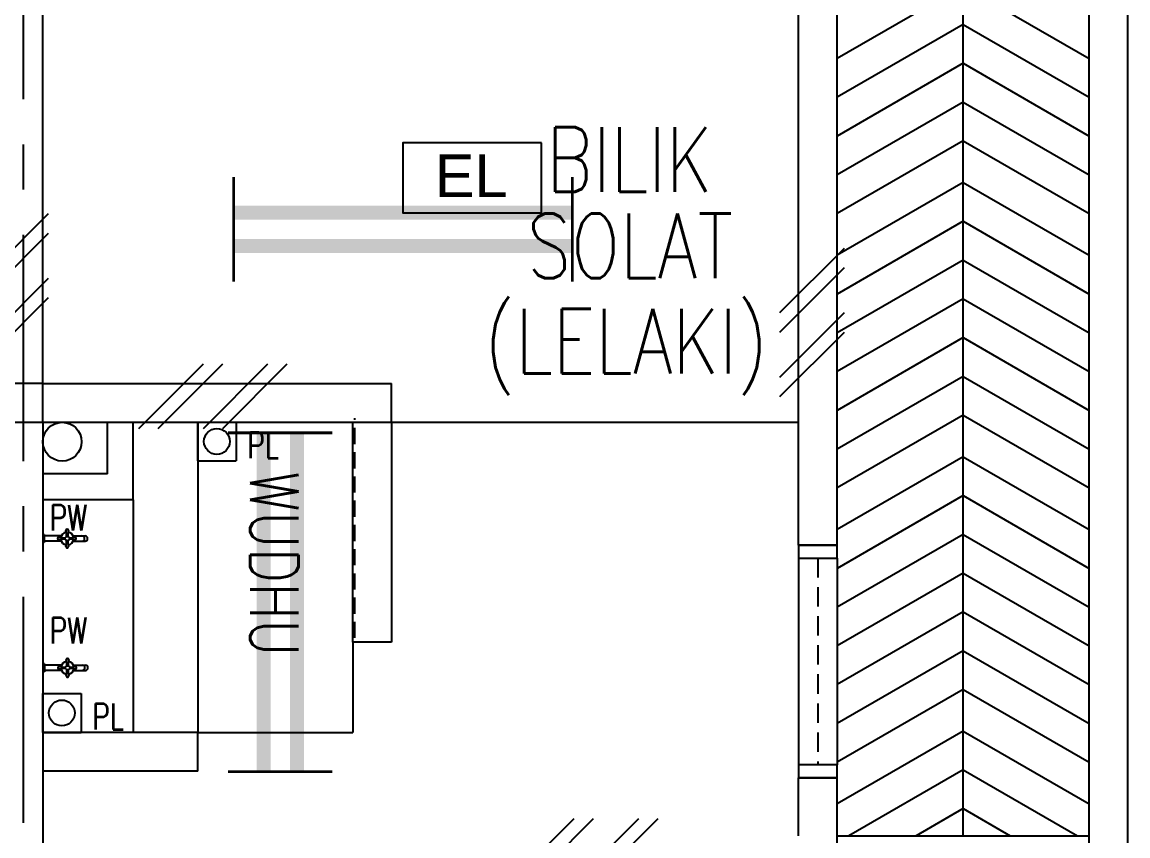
# Model space of a CAD drawing. Header units: inches. Extents: x -106706990 to 300603, y -86718466 to 1728185.
# Drawn here: x 45834 to 50114, y 34904 to 38053 of the extents above; entities that cross this region are included whole.
import ezdxf
from ezdxf.enums import TextEntityAlignment as Align

# ---------------------------------------------------------------- set-up
doc = ezdxf.new("R2010")
doc.units = ezdxf.units.IN
doc.header["$MEASUREMENT"] = 0
doc.linetypes.add('CENTER', pattern=[2, 1.25, -0.25, 0.25, -0.25])
doc.linetypes.add('HIDDEN', pattern=[0.375, 0.25, -0.125])
for name, color, linetype in [('A-ARR', 4, 'Continuous'), ('A-COLUMN', 3, 'Continuous'), ('A-DROP', 8, 'Continuous'), ('A-HIDDEN', 8, 'HIDDEN'), ('A-PTILE', 8, 'Continuous'), ('A-RAIL', 2, 'Continuous'), ('A-ROOMSYM', 3, 'Continuous'), ('A-SANI', 4, 'Continuous'), ('A-STAIR', 2, 'Continuous'), ('A-SYM', 8, 'Continuous'), ('A-WALL', 1, 'Continuous'), ('A-WIN', 9, 'Continuous'), ('A-WLH', 7, 'Continuous'), ('EL LIGHT', 6, 'Continuous'), ('Grid', 8, 'CENTER'), ('LAMP', 5, 'Continuous')]:
    doc.layers.add(name, color=color, linetype=linetype)
doc.styles.add('arial', font='arial.ttf')
doc.styles.add('ROMANS', font='romans.shx', dxfattribs={"width": 0.75, "height": 200})
doc.styles.add('style1', font='romans.shx', dxfattribs={"height": 750})

# ---------------------------------------------------------------- blocks, each defined once
blk = doc.blocks.new('A$C05DF19D8')
at = {"color": 8}
for p, q in [((26.3, 117.7), (26.3, 163.7)), ((46.3, 117.7), (46.3, 163.7)), ((26.3, 71.9), (26.3, 6)), ((46.3, 71.9), (46.3, 6)), ((21.3, 6), (21.3, 0)), ((21.3, 6), (51.3, 6)), ((51.3, 6), (51.3, 0)), ((21.3, 0), (51.3, 0)), ((26.3, 0), (46.3, 0))]:
    blk.add_line(p, q, dxfattribs=at)
blk.add_circle((36.3, 94.8), 8.27, dxfattribs=at)
for centre, radius, start, end in [((36.3, 163.7), 10, 0, 180), ((36.3, 151.9), 10, 0, 180), ((36.3, 124.8), 5, 0, 180), ((5, 94.6), 5, 90, 270), ((24.4, 167.5), 70.6, 254.0288, 273.1944), ((24.4, 21.8), 70.6, 86.7321, 105.9712), ((36.3, 94.8), 25, 98.5202, 172.3849), ((36.3, 94.8), 25, 188.2802, 262.5707), ((-36.5, 105.4), 70.6, 357.8456, 15.9712), ((-36.5, 81.6), 70.6, 344.0288, 4.5751), ((109.2, 105.4), 70.6, 164.0288, 182.1544), ((109.2, 81.6), 70.6, 175.4249, 195.9712), ((36.3, 94.8), 25, 277.4293, 351.7198), ((36.3, 94.8), 25, 7.6151, 81.4798), ((48.2, 21.8), 70.6, 74.0288, 93.2679), ((48.2, 167.5), 70.6, 266.8056, 285.9712), ((67.6, 94.6), 5, 270, 90), ((36.3, 62.2), 5, 180, 0)]:
    blk.add_arc(centre, radius, start, end, dxfattribs=at)
blk = doc.blocks.new('A$C49831240')
at = {"layer": 'A-WLH', "color": 8}
for p, q in [((250, 575), (0, 325)), ((250, 500), (0, 250)), ((250, 325), (0, 75)), ((250, 250), (0, 0))]:
    blk.add_line(p, q, dxfattribs=at)
blk = doc.blocks.new('A$C52B244CD')
at = {"layer": 'A-WLH', "color": 8}
for p, q in [((0, 0), (250, 250)), ((75, 0), (325, 250)), ((250, 0), (500, 250)), ((325, 0), (575, 250))]:
    blk.add_line(p, q, dxfattribs=at)
blk = doc.blocks.new('A$C24AD0B22')
at = {"layer": 'A-SANI', "color": 8}
for p, q in [((0, 150), (150, 150)), ((0, 150), (0, 0)), ((150, 150), (150, 0)), ((0, 0), (150, 0))]:
    blk.add_line(p, q, dxfattribs=at)
blk.add_circle((75, 75), 50, dxfattribs=at)
blk = doc.blocks.new('YBC 236')
at = {"layer": 'LAMP'}
for points, const_width in [([(-134681.8, 193808.3), (-134681.8, 193533.1)], 10.9), ([(-133371.4, 193808.3), (-133371.4, 193533.1)], 10.9), ([(-134681.8, 193670.7), (-133371.4, 193670.7)], 54.6), ([(-134681.8, 193679.4), (-134681.8, 193404.2)], 10.9), ([(-133371.4, 193679.4), (-133371.4, 193404.2)], 10.9), ([(-134681.8, 193541.8), (-133371.4, 193541.8)], 54.6)]:
    blk.add_lwpolyline(points, dxfattribs=dict(at, const_width=const_width))
blk = doc.blocks.new('*U227')
at = {"layer": 'LAMP'}
blk.add_blockref('YBC 236', (134026.6, -193606.2, -5.5), dxfattribs=at)
blk = doc.blocks.new('*U228')
at = {"layer": 'LAMP', "color": 0, "linetype": 'ByBlock', "lineweight": -2, "transparency": 16777216}
for p in [(0, 2000), (0, 0)]:
    blk.add_blockref('*U227', p, dxfattribs=at)
blk = doc.blocks.new('EMERGENCY LIGHT')
at = {"layer": 'EL LIGHT', "color": 6}
blk.add_lwpolyline([(49517.9, 4899.8), (48981.4, 4899.8), (48981.4, 4629.5), (49517.9, 4629.5)], close=True, dxfattribs=at)
at = {"layer": 'EL LIGHT', "color": 6, "style": 'arial'}
blk.add_text('EL', height=164.84, dxfattribs=at).set_placement((49104.8, 4689.8))

msp = doc.modelspace()

# ---------------------------------------------------------------- linework, layer by layer
at = {"color": 8}
for p, q in [((47263.8, 36504.4), (48838.8, 36504.4)), ((47113.8, 35654.4), (47113.8, 35304.4)), ((46513.8, 35304.4), (47113.8, 35304.4))]:
    msp.add_line(p, q, dxfattribs=at)
at = {"layer": 'A-ARR', "color": 8}
msp.add_circle((45988.8, 36429.4), 75, dxfattribs=at)
at = {"layer": 'A-COLUMN', "color": 8}
msp.add_lwpolyline([(45913.8, 36654.4), (45763.8, 36654.4), (45763.8, 36504.4), (45913.8, 36504.4)], close=True, dxfattribs=at)
at = {"layer": 'A-DROP', "color": 8}
for p, q in [((46513.8, 36504.4), (46513.8, 35304.4)), ((46263.8, 36204.4), (46263.8, 35304.4))]:
    msp.add_line(p, q, dxfattribs=at)
at = {"layer": 'A-HIDDEN', "color": 8, "linetype": 'HIDDEN', "ltscale": 250}
msp.add_line((47122, 35670), (47122, 36520), dxfattribs=at)
at = {"layer": 'A-PTILE', "color": 8}
for p, q in [((49476.3, 34904.4), (49476.3, 39854.4)), ((49476.3, 38193.2), (48988.8, 37911.8)), ((49476.3, 38193.2), (49963.8, 37911.8)), ((49476.3, 38043.2), (48988.8, 37761.8)), ((49476.3, 38043.2), (49963.8, 37761.8)), ((49476.3, 37893.2), (48988.8, 37611.8)), ((49476.3, 37893.2), (49963.8, 37611.8)), ((49476.3, 37743.2), (48988.8, 37461.8)), ((49476.3, 37743.2), (49963.8, 37461.8)), ((49476.3, 37593.2), (48988.8, 37311.8)), ((49476.3, 37593.2), (49963.8, 37311.8)), ((49476.3, 37432), (48988.8, 37150.6)), ((49476.3, 37432), (49963.8, 37150.6)), ((49476.3, 37282), (48988.8, 37000.6)), ((49476.3, 37282), (49963.8, 37000.6)), ((49476.3, 37132), (48988.8, 36850.6)), ((49476.3, 37132), (49963.8, 36850.6)), ((49476.3, 36982), (48988.8, 36700.6)), ((49476.3, 36982), (49963.8, 36700.6)), ((49476.3, 36832), (48988.8, 36550.6)), ((49476.3, 36832), (49963.8, 36550.6)), ((49476.3, 36682), (48988.8, 36400.6)), ((49476.3, 36682), (49963.8, 36400.6)), ((49476.3, 36532), (48988.8, 36250.6)), ((49476.3, 36532), (49963.8, 36250.6)), ((49476.3, 36370.9), (48988.8, 36089.4)), ((49476.3, 36370.9), (49963.8, 36089.4)), ((49476.3, 36220.9), (48988.8, 35939.4)), ((49476.3, 36220.9), (49963.8, 35939.4)), ((49476.3, 36070.9), (48988.8, 35789.4)), ((49476.3, 36070.9), (49963.8, 35789.4)), ((49476.3, 35920.9), (48988.8, 35639.4)), ((49476.3, 35920.9), (49963.8, 35639.4)), ((49476.3, 35770.9), (48988.8, 35489.4)), ((49476.3, 35770.9), (49963.8, 35489.4)), ((49476.3, 35620.9), (48988.8, 35339.4)), ((49476.3, 35620.9), (49963.8, 35339.4)), ((49476.3, 35470.9), (48988.8, 35189.4)), ((49476.3, 35470.9), (49963.8, 35189.4)), ((49476.3, 35309.7), (48988.8, 35028.2)), ((49476.3, 35309.7), (49963.8, 35028.2)), ((49476.3, 35159.7), (49034.2, 34904.4)), ((49476.3, 35159.7), (49918.3, 34904.4)), ((49476.3, 35009.7), (49294, 34904.4)), ((49476.3, 35009.7), (49658.5, 34904.4)), ((48988.8, 34904.4), (49963.8, 34904.4))]:
    msp.add_line(p, q, dxfattribs=at)
at = {"layer": 'A-RAIL', "color": 8}
for p, q in [((47113.8, 35654.4), (47113.8, 36504.4)), ((47263.8, 36504.4), (47263.8, 35654.4)), ((47263.8, 35654.4), (47113.8, 35654.4)), ((46513.8, 35304.4), (45913.8, 35304.4)), ((46513.8, 35154.4), (46513.8, 35304.4)), ((46513.8, 35154.4), (45913.8, 35154.4))]:
    msp.add_line(p, q, dxfattribs=at)
at = {"layer": 'A-STAIR', "color": 8}
for p, q in [((49963.8, 30704.4), (49963.8, 39854.4)), ((50113.8, 18104.4), (50113.8, 39854.4))]:
    msp.add_line(p, q, dxfattribs=at)
at = {"layer": 'A-WALL', "color": 8}
for p, q in [((45913.8, 36654.4), (45913.8, 40004.4)), ((48838.8, 36029.4), (48838.8, 38854.4)), ((48988.8, 36029.4), (48988.8, 38854.4)), ((45913.8, 36654.4), (47263.8, 36654.4)), ((47263.8, 36504.4), (47263.8, 36654.4)), ((45913.8, 36504.4), (45913.8, 33704.4)), ((45913.8, 36504.4), (47263.8, 36504.4)), ((46163.8, 36304.4), (46163.8, 36504.4)), ((46263.8, 36204.4), (46263.8, 36504.4)), ((46163.8, 36304.4), (45913.8, 36304.4)), ((46263.8, 36204.4), (45913.8, 36204.4)), ((48838.8, 34904.4), (48838.8, 35129.4)), ((48988.8, 34754.4), (48988.8, 35129.4))]:
    msp.add_line(p, q, dxfattribs=at)
at = {"layer": 'A-WALL', "color": 8, "linetype": 'Continuous', "ltscale": 900}
for p, q in [((48988.8, 36029.4), (48838.8, 36029.4)), ((48838.8, 36029.4), (48988.8, 36029.4)), ((48838.8, 35129.4), (48988.8, 35129.4)), ((48988.8, 35129.4), (48838.8, 35129.4))]:
    msp.add_line(p, q, dxfattribs=at)
at = {"layer": 'A-WIN', "color": 8}
for p, q in [((48838.8, 35979.4), (48838.8, 35179.4)), ((48988.8, 35979.4), (48988.8, 35179.4))]:
    msp.add_line(p, q, dxfattribs=at)
at = {"layer": 'A-WIN', "color": 8, "linetype": 'HIDDEN', "ltscale": 300}
msp.add_line((48913.8, 35979.4), (48913.8, 35179.4), dxfattribs=at)
at = {"layer": 'A-WIN', "color": 8, "linetype": 'Continuous'}
for points in [[(48988.8, 35979.4), (48988.8, 36029.4), (48838.8, 36029.4), (48838.8, 35979.4)], [(48838.8, 35179.4), (48838.8, 35129.4), (48988.8, 35129.4), (48988.8, 35179.4)]]:
    msp.add_lwpolyline(points, close=True, dxfattribs=at)
at = {"layer": 'A-WLH', "color": 8}
for p, q in [((46285, 36480.4), (46535, 36730.4)), ((46360, 36480.4), (46610, 36730.4)), ((46535, 36480.4), (46785, 36730.4)), ((46610, 36480.4), (46860, 36730.4))]:
    msp.add_line(p, q, dxfattribs=at)
at = {"layer": 'Grid', "color": 8, "ltscale": 700}
msp.add_line((45838.8, 33554.4), (45838.8, 52136.8), dxfattribs=at)

# ---------------------------------------------------------------- block references
at = {"layer": 'A-ARR', "color": 8}
for p in [(46512.5, 36355.4), (45912.2, 35304.9)]:
    msp.add_blockref('A$C24AD0B22', p, dxfattribs=at)
at = {"layer": 'A-ARR', "color": 8, "rotation": 270}
for p in [(45913.4, 36091), (45914.6, 35590.9)]:
    msp.add_blockref('A$C05DF19D8', p, dxfattribs=at)
at = {"layer": 'A-WLH', "color": 8}
for name, p in [('A$C49831240', (45684.9, 36735.4)), ('A$C49831240', (48765.4, 36602.4)), ('A$C52B244CD', (47720.6, 34722))]:
    msp.add_blockref(name, p, dxfattribs=at)
at = {"layer": 'LAMP', "color": 0}
for name, p in [('*U228', (47307.9, 37250.9, 5.5)), ('EMERGENCY LIGHT', (-1673.6, 32685.8))]:
    msp.add_blockref(name, p, dxfattribs=at)
at = {"layer": 'LAMP', "rotation": 270}
msp.add_blockref('YBC 236', (-146773.4, -98218.3), dxfattribs=at)

# ---------------------------------------------------------------- texts
at = {"layer": 'A-ROOMSYM', "color": 8, "style": 'style1', "width": 0.8}
for s, p in [('BILIK ', (48253.2, 37396.3)), ('SOLAT', (48186.3, 37061.7)), ('(LELAKI)', (48171.7, 36693.2))]:
    msp.add_text(s, height=250, dxfattribs=at).set_placement(p, align=Align.CENTER)
msp.add_text('WUDHU', height=187.5, rotation=270, dxfattribs=at).set_placement((46716.1, 35956.7), align=Align.CENTER)
at = {"layer": 'A-SYM', "color": 8, "linetype": 'HIDDEN', "ltscale": 500, "style": 'ROMANS', "width": 0.75}
for s, p in [('PL', (46705.1, 36365.9)), ('PW', (45940.1, 36085.3)), ('PW', (45940.1, 35648.9)), ('PL', (46105.1, 35315.9))]:
    msp.add_text(s, height=100, dxfattribs=at).set_placement(p)

doc.saveas('drawing.dxf')
